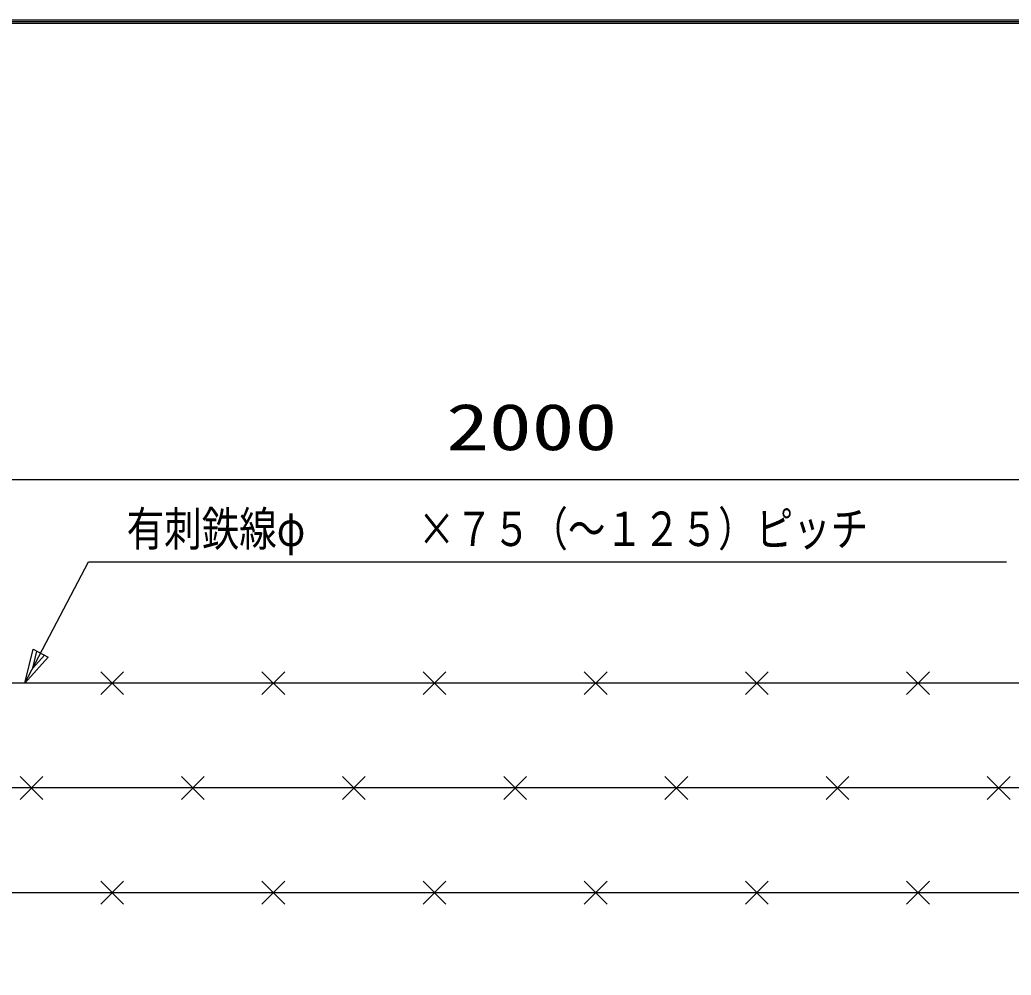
# Model space of a CAD drawing. Units: millimetres, scale not verified. Extents: x -4425 to 4425, y -3150 to 3150.
# Drawn here: x -2836 to -1606, y 1740 to 2925 of the extents above; entities that cross this region are included whole.
import ezdxf
from ezdxf.enums import TextEntityAlignment as Align

# ---------------------------------------------------------------- set-up
doc = ezdxf.new("R2010")
doc.units = ezdxf.units.MM
doc.header["$LTSCALE"] = 20
for name, color, linetype, lineweight in [('0-0_1', 7, 'Continuous', 25), ('0-1_0', 7, 'Continuous', 25), ('0-6_WAKU', 7, 'Continuous', 25)]:
    doc.layers.add(name, color=color, linetype=linetype, lineweight=lineweight)
doc.styles.add('ＭＳ ゴシック', font='')
doc.styles.get('ＭＳ ゴシック').set_extended_font_data('MS Gothic')

# ---------------------------------------------------------------- blocks, each defined once
blk = doc.blocks.new('C89')
at = {"layer": '0-0_1', "color": 4}
for points in [[(32603.4, 103442.7), (34182.3, 106454.3), (56967.3, 106454.3)], [(33086.4, 104137.9), (32798.4, 103814.7), (32900.5, 104235.4)]]:
    blk.add_lwpolyline(points, dxfattribs=at)
blk.add_lwpolyline([(33179.4, 104089.2), (32603.4, 103442.7), (32807.5, 104284.2)], close=True, dxfattribs=at)

msp = doc.modelspace()

# ---------------------------------------------------------------- linework, layer by layer
at = {"layer": '0-0_1'}
for p, q in [((-2735.75, 2087.99), (-2707.46, 2116.28)), ((-2707.46, 2087.99), (-2735.75, 2116.28)), ((-2535.75, 2087.99), (-2507.46, 2116.28)), ((-2507.46, 2087.99), (-2535.75, 2116.28)), ((-2335.75, 2087.99), (-2307.46, 2116.28)), ((-2307.46, 2087.99), (-2335.75, 2116.28)), ((-2135.75, 2087.99), (-2107.46, 2116.28)), ((-2107.46, 2087.99), (-2135.75, 2116.28)), ((-1935.75, 2087.99), (-1907.46, 2116.28)), ((-1907.46, 2087.99), (-1935.75, 2116.28)), ((-1735.75, 2087.99), (-1707.46, 2116.28)), ((-1707.46, 2087.99), (-1735.75, 2116.28)), ((-1224.96, 2102.14), (-3216.84, 2102.14)), ((-2835.75, 1958.09), (-2807.46, 1986.37)), ((-2807.46, 1958.09), (-2835.75, 1986.37)), ((-2635.75, 1958.09), (-2607.46, 1986.37)), ((-2607.46, 1958.09), (-2635.75, 1986.37)), ((-2435.75, 1958.09), (-2407.46, 1986.37)), ((-2407.46, 1958.09), (-2435.75, 1986.37)), ((-2235.75, 1958.09), (-2207.46, 1986.37)), ((-2207.46, 1958.09), (-2235.75, 1986.37)), ((-2035.75, 1958.09), (-2007.46, 1986.37)), ((-2007.46, 1958.09), (-2035.75, 1986.37)), ((-1835.75, 1958.09), (-1807.46, 1986.37)), ((-1807.46, 1958.09), (-1835.75, 1986.37)), ((-1635.75, 1958.09), (-1607.46, 1986.37)), ((-1607.46, 1958.09), (-1635.75, 1986.37)), ((-1224.96, 1972.23), (-3216.84, 1972.23)), ((-2735.75, 1828.19), (-2707.46, 1856.47)), ((-2707.46, 1828.19), (-2735.75, 1856.47)), ((-2535.75, 1828.19), (-2507.46, 1856.47)), ((-2507.46, 1828.19), (-2535.75, 1856.47)), ((-2335.75, 1828.19), (-2307.46, 1856.47)), ((-2307.46, 1828.19), (-2335.75, 1856.47)), ((-2135.75, 1828.19), (-2107.46, 1856.47)), ((-2107.46, 1828.19), (-2135.75, 1856.47)), ((-1935.75, 1828.19), (-1907.46, 1856.47)), ((-1907.46, 1828.19), (-1935.75, 1856.47)), ((-1735.75, 1828.19), (-1707.46, 1856.47)), ((-1707.46, 1828.19), (-1735.75, 1856.47)), ((-1224.96, 1842.33), (-3216.84, 1842.33))]:
    msp.add_line(p, q, dxfattribs=at)
at = {"layer": '0-1_0', "color": 2}
msp.add_line((-3176.61, 2355), (-1266.61, 2355), dxfattribs=at)
at = {"layer": '0-6_WAKU'}
msp.add_line((-4048.02, 2923), (4197.98, 2923), dxfattribs=at)
msp.add_lwpolyline([(-4050.02, 2925), (4199.98, 2925), (4199.98, -2925), (-4050.02, -2925)], close=True, dxfattribs=at)
msp.add_lwpolyline([(-4046.02, -2921), (-4046.02, 2921), (4195.98, 2921)], dxfattribs=at)

# ---------------------------------------------------------------- block references
at = {"layer": '0-1_0', "xscale": 0.05, "yscale": 0.05}
msp.add_blockref('C89', (-4460.02, -3070), dxfattribs=at)

# ---------------------------------------------------------------- texts
at = {"layer": '0-0_1', "color": 4, "style": 'ＭＳ ゴシック', "width": 0.8}
msp.add_text('有刺鉄線φ\u3000\u3000\u3000×７５（～１２５）ピッチ', height=42.69, dxfattribs=at).set_placement((-2703.66, 2259.51), align=Align.BOTTOM_LEFT)
at = {"layer": '0-1_0', "color": 3, "style": 'ＭＳ ゴシック', "width": 1.35}
msp.add_text('2000', height=57.77, dxfattribs=at).set_placement((-2307.11, 2373.9), align=Align.BOTTOM_LEFT)

doc.saveas('drawing.dxf')
